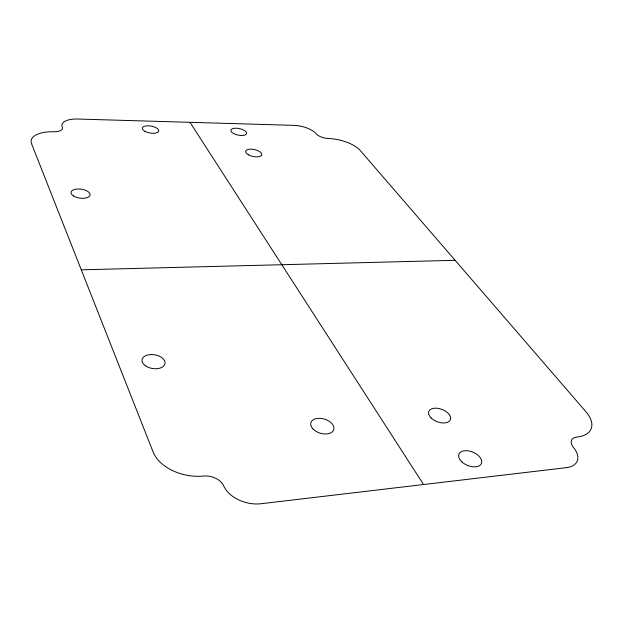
<?xml version="1.0" encoding="UTF-8"?>
<svg xmlns="http://www.w3.org/2000/svg" width="623" height="623" viewBox="0 0 623 623"><rect width="100%" height="100%" fill="white"/><g stroke="black" fill="none" stroke-linecap="round" stroke-linejoin="round"><path stroke-width="0.93" d="M81.278 269.829L455.109 260.305M189.976 122.326L423.562 484.53M566.424 467.647L261.489 503.68A29.359 19.765 14.8 0 1 223.665 485.839A16.509 11.292 12.5 0 0 203.41 476.065A40.285 26.478 11.4 0 1 153.141 452.025L31.641 143.983A28.245 12.367 7.8 0 1 53.827 131.741A10.879 4.626 7.8 0 0 62.284 127.178A19.827 8.426 8.4 0 1 77.47 119.032L293.667 125.355A17.67 7.157 13.3 0 1 316.235 133.82A9.68 3.886 13.8 0 0 328.617 138.54A25.122 10.318 14.2 0 1 360.265 150.517L585.581 411.328A35.643 18.791 23.5 0 1 577.139 436.996A14.664 7.842 24.9 0 0 573.51 447.493A27.35 15.045 24.4 0 1 566.424 467.647M145.494 365.818A11.65 6.931 9.5 0 0 164.721 364.541A11.65 6.931 9.5 0 0 150.353 354.58A11.65 6.931 9.5 0 0 145.494 365.818M73.584 196.004A9.602 4.548 7.9 0 0 89.681 195.98A9.602 4.548 7.9 0 0 78.475 188.956A9.602 4.548 7.9 0 0 73.584 196.004M248.522 154.854A8.27 3.536 12.4 0 0 261.722 155.049A8.27 3.536 12.4 0 0 250.929 149.131A8.27 3.536 12.4 0 0 248.522 154.854M233.625 133.532A8.029 3.317 12 0 0 246.498 133.828A8.029 3.317 12 0 0 236.125 128.206A8.029 3.317 12 0 0 233.625 133.532M144.754 131.266A8.356 3.528 10 0 0 158.515 131.585A8.356 3.528 10 0 0 148.29 125.791A8.356 3.528 10 0 0 144.754 131.266M313.205 429.154A11.962 7.359 17 0 0 333.165 430.914A11.962 7.359 17 0 0 320.658 418.352A11.962 7.359 17 0 0 313.205 429.154M431.209 418.033A11.549 6.604 20.7 0 0 450.024 420.377A11.549 6.604 20.7 0 0 437.541 408.291A11.549 6.604 20.7 0 0 431.209 418.033M461.892 461.884A12.164 7.157 22.7 0 0 481.299 463.714A12.164 7.157 22.7 0 0 467.359 450.748A12.164 7.157 22.7 0 0 461.892 461.884"/></g></svg>
